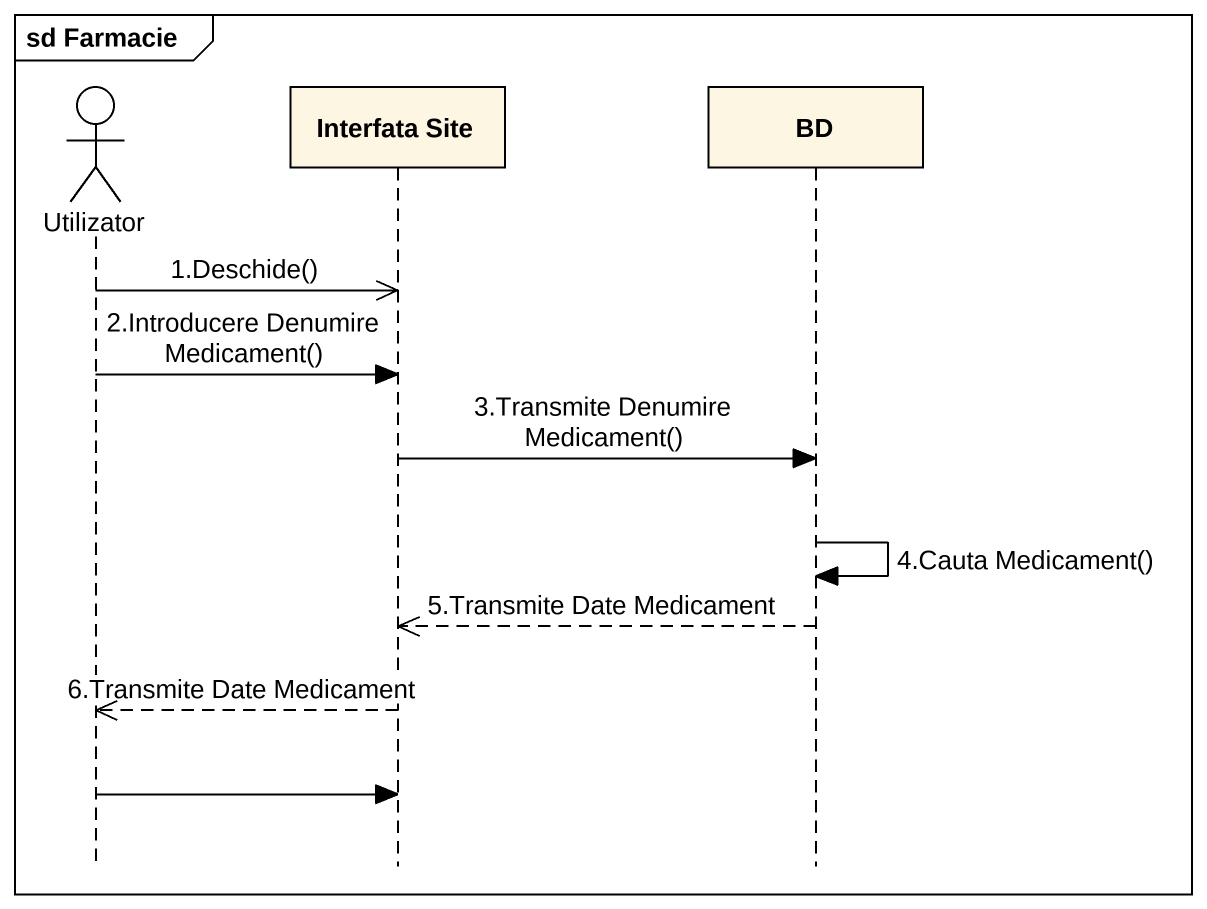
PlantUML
@startuml
mainframe sd Farmacie
hide footbox
actor Utilizator
participant "Interfata Site" as Interfata_Site
participant BD

Utilizator ->> Interfata_Site : 1.Deschide()
Utilizator -> Interfata_Site : 2.Introducere Denumire Medicament()
Interfata_Site -> BD : 3.Transmite Denumire Medicament()
BD -> BD : 4.Cauta Medicament()
BD -->> Interfata_Site : 5.Transmite Date Medicament
Interfata_Site -->> Utilizator : 6.Transmite Date Medicament
Utilizator -> Interfata_Site
@enduml
